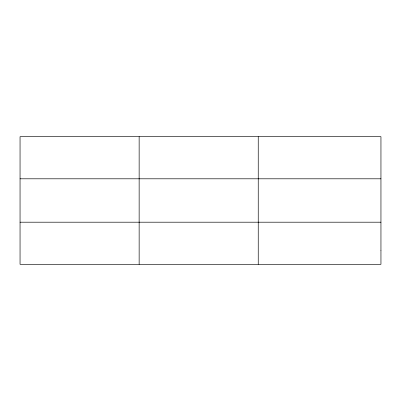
<?xml version="1.0" encoding="UTF-8"?>
<svg xmlns="http://www.w3.org/2000/svg" width="401" height="401" viewBox="0 0 401 401"><rect width="100%" height="100%" fill="white"/><g stroke="black" fill="none" stroke-linecap="round" stroke-linejoin="round"><path stroke-width="0.6" d="M139.147 136.676L139.147 264.324M258.244 136.676L258.244 264.324M20.05 178.801L380.95 178.801M20.05 222.199L380.95 222.199M380.95 250.284L380.95 264.324L20.05 264.324L20.05 136.676L380.95 136.676L380.95 250.284"/></g></svg>
